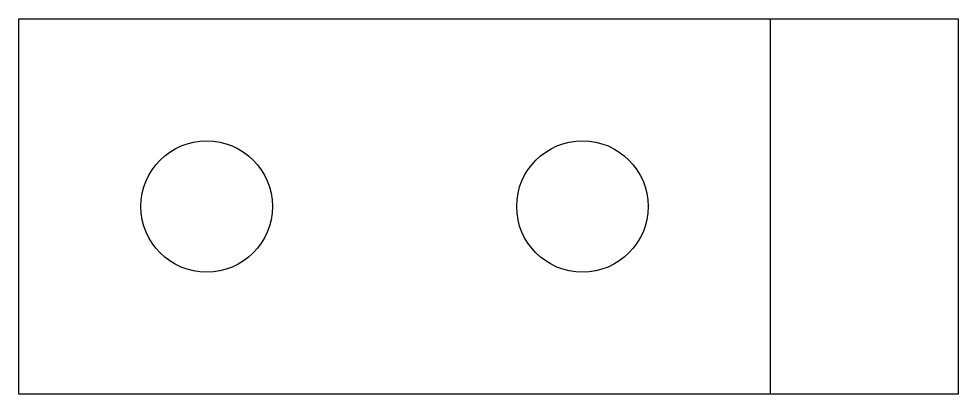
# Model space of a CAD drawing. Header units: millimetres. Extents: x -345 to -320, y 458 to 468.
import ezdxf

# ---------------------------------------------------------------- set-up
doc = ezdxf.new("R2010")
doc.units = ezdxf.units.MM
doc.layers.get('0').update_dxf_attribs({"linetype": 'CONTINUOUS'})

msp = doc.modelspace()

# ---------------------------------------------------------------- linework, layer by layer
msp.add_line((-325, 468), (-325, 458))
msp.add_lwpolyline([(-345, 468), (-320, 468), (-320, 458), (-345, 458)], close=True)
for centre in [(-340, 463), (-330, 463)]:
    msp.add_circle(centre, 1.75)

doc.saveas('drawing.dxf')
